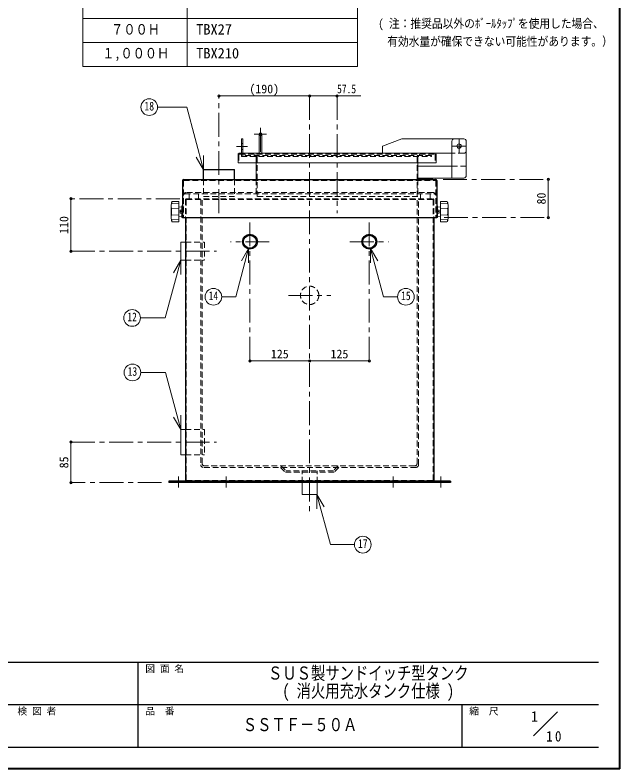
# Model space of a CAD drawing. Units: millimetres at full size, sheet at 1:10. Extents: x -2123 to 1927, y -1358 to 1452.
# Drawn here: x 660 to 1927, y -1358 to 222 of the extents above; entities that cross this region are included whole.
import ezdxf
from ezdxf.enums import TextEntityAlignment as Align

# ---------------------------------------------------------------- set-up
doc = ezdxf.new("R2010")
doc.units = ezdxf.units.MM
doc.header["$LTSCALE"] = 10
doc.header["$PDMODE"] = 32
doc.header["$PDSIZE"] = 5
doc.linetypes.add('CHAIN1', pattern=[8, 5, -1, 1, -1])
doc.linetypes.add('DASHED1', pattern=[1.8, 1.2, -0.6])
doc.layers.add('0-0', color=7, linetype='Continuous', lineweight=18)
doc.styles.add('ＭＳ ゴシック', font='')
doc.styles.get('ＭＳ ゴシック').set_extended_font_data('MS Gothic')

msp = doc.modelspace()

# ---------------------------------------------------------------- linework, layer by layer
at = {"layer": '0-0', "color": 1, "lineweight": 40}
for q in [(1927.2, 1451.91), (-2122.8, -1358.09)]:
    msp.add_line((1927.2, -1358.09), q, dxfattribs=at)
at = {"layer": '0-0', "color": 3}
for p, q in [((802.2, 114.41), (802.2, 464.41)), ((1377.2, 114.41), (1377.2, 464.41)), ((1020.95, 114.41), (1020.95, 414.41)), ((1377.2, 214.41), (802.2, 214.41)), ((1377.2, 164.41), (802.2, 164.41)), ((1377.2, 114.41), (802.2, 114.41))]:
    msp.add_line(p, q, dxfattribs=at)
at = {"layer": '0-0', "color": 4, "lineweight": 9}
for p, q in [((1277.2, 52.41), (1087.2, 52.41)), ((1384.7, 52.41), (1277.2, 52.41)), ((1430.2, -52.59), (1470.2, -37.59)), ((1470.2, -37.59), (1580.2, -37.59)), ((1430.2, -52.59), (1430.2, -67.59)), ((1540.2, -67.59), (1575.2, -67.59)), ((1165.2, -87.59), (1165.2, -122.59)), ((1504.2, -87.59), (1504.2, -122.59)), ((1504.2, -94.59), (1575.2, -94.59)), ((1575.2, -119.59), (1534.2, -119.59)), ((1777.2, -122.59), (1777.2, -202.59)), ((777.2, -163.09), (777.2, -273.09)), ((777.2, -673.09), (777.2, -758.09))]:
    msp.add_line(p, q, dxfattribs=at)
at = {"layer": '0-0', "color": 4, "linetype": 'CHAIN1', "lineweight": 9}
for p, q in [((1087.2, -193.09), (1087.2, 52.41)), ((1277.2, 52.41), (1277.2, -818.09)), ((1334.7, 52.41), (1334.7, -193.09)), ((1174.2, -14.59), (1174.2, -67.59)), ((1161.2, -27.59), (1187.2, -27.59)), ((1590.2, -39.09), (1590.2, -66.09)), ((1147.2, -53.59), (1124.2, -53.59)), ((1576.7, -52.59), (1603.7, -52.59)), ((1556.7, -122.59), (1777.2, -122.59)), ((1005.2, -163.09), (777.2, -163.09)), ((1558.7, -202.59), (1777.2, -202.59)), ((1152.2, -212.59), (1152.2, -503.09)), ((1402.2, -212.59), (1402.2, -503.09)), ((1192.7, -253.09), (1111.7, -253.09)), ((1361.7, -253.09), (1442.7, -253.09)), ((777.2, -273.09), (1082.2, -273.09)), ((1233, -365.59), (1321.4, -365.59)), ((777.2, -673.09), (1082.2, -673.09)), ((967.2, -758.09), (777.2, -758.09)), ((1002.2, -745.09), (1002.2, -768.09)), ((1102.2, -745.09), (1102.2, -768.09)), ((1452.2, -745.09), (1452.2, -768.09)), ((1552.2, -745.09), (1552.2, -768.09))]:
    msp.add_line(p, q, dxfattribs=at)
at = {"layer": '0-0'}
for p, q in [((1019.64, 28.91), (958.84, 28.91)), ((1054.77, -102.19), (1019.64, 28.91)), ((1171.2, -27.59), (1171.2, -67.59)), ((1177.2, -27.59), (1177.2, -67.59)), ((1134.2, -37.59), (1134.2, -67.59)), ((1575.2, -42.59), (1575.2, -119.59)), ((1600.2, -37.59), (1580.2, -37.59)), ((1605.2, -114.59), (1605.2, -42.59)), ((1054.77, -102.19), (1039.77, -76.21)), ((1054.77, -102.19), (1054.77, -72.19)), ((1127.2, -69.59), (1127.2, -87.59)), ((1540.2, -67.59), (1129.2, -67.59)), ((1600.2, -119.59), (1575.2, -119.59)), ((987.21, -178.32), (987.6, -170.94)), ((1003.2, -173.15), (988.65, -173.64)), ((1002.68, -168.62), (989.53, -169.05)), ((1003.2, -211.05), (1003.2, -169.12)), ((1551.2, -211.05), (1551.2, -169.12)), ((1551.2, -173.15), (1565.75, -173.64)), ((1551.71, -168.62), (1564.86, -169.05)), ((1567.18, -178.32), (1566.8, -170.94)), ((987.2, -201.32), (987.2, -178.85)), ((1003.2, -183.23), (988.65, -182.75)), ((1008.74, -180.55), (1003.2, -180.09)), ((1005.95, -187.74), (1005.95, -192.44)), ((1006.57, -187.09), (1009.2, -187.09)), ((1009.2, -177.59), (1010.7, -177.59)), ((1545.2, -177.59), (1543.7, -177.59)), ((1545.2, -177.59), (1545.2, -202.59)), ((1547.82, -187.09), (1545.2, -187.09)), ((1545.66, -180.55), (1551.2, -180.09)), ((1548.45, -187.74), (1548.45, -192.44)), ((1551.2, -183.23), (1565.75, -182.75)), ((1567.2, -201.32), (1567.2, -178.85)), ((987.21, -201.85), (987.6, -209.23)), ((1003.2, -196.94), (988.65, -197.43)), ((1008.74, -199.62), (1003.2, -200.09)), ((1006.57, -190.09), (1009.2, -190.09)), ((1006.57, -193.09), (1009.2, -193.09)), ((1543.7, -202.59), (1545.2, -202.59)), ((1547.82, -190.09), (1545.2, -190.09)), ((1547.82, -193.09), (1545.2, -193.09)), ((1545.66, -199.62), (1551.2, -200.09)), ((1551.2, -196.94), (1565.75, -197.43)), ((1567.18, -201.85), (1566.8, -209.23)), ((1003.2, -207.02), (988.65, -206.54)), ((1002.68, -211.55), (989.53, -211.13)), ((1551.2, -207.02), (1565.75, -206.54)), ((1551.71, -211.55), (1564.86, -211.13)), ((1007.2, -254.09), (1017.2, -254.09)), ((1007.2, -292.09), (1007.2, -254.09)), ((1149.45, -267.35), (1122.34, -368.51)), ((1149.45, -267.35), (1134.45, -293.33)), ((1149.45, -267.35), (1149.45, -297.35)), ((1404.95, -267.35), (1419.95, -293.33)), ((1404.95, -267.35), (1404.95, -297.35)), ((1404.95, -267.35), (1432.06, -368.51)), ((1007.21, -292.07), (992.21, -318.05)), ((1007.2, -292.09), (1017.2, -292.09)), ((1007.21, -292.07), (1007.21, -322.07)), ((1093.09, -368.51), (1122.34, -368.51)), ((1461.3, -368.51), (1432.06, -368.51)), ((975.19, -527.12), (923.52, -527.12)), ((1007.2, -646.59), (975.19, -527.12)), ((1007.2, -646.59), (992.2, -620.61)), ((1007.2, -646.59), (1007.2, -616.59)), ((1007.2, -646.59), (1017.2, -646.59)), ((1007.2, -646.59), (1007.2, -699.59)), ((1007.2, -699.59), (1017.2, -699.59)), ((1261.7, -783.09), (1261.7, -758.09)), ((1292.7, -783.09), (1292.7, -758.09)), ((1292.7, -783.09), (1261.7, -783.09)), ((1292.56, -782.94), (1307.56, -808.92)), ((1292.56, -782.94), (1292.56, -812.94)), ((1292.56, -782.94), (1320.73, -888.05)), ((1371.08, -888.05), (1320.73, -888.05)), ((1745.98, -1288.59), (1796.48, -1238.09))]:
    msp.add_line(p, q, dxfattribs=at)
at = {"layer": '0-0', "color": 4, "linetype": 'DASHED1', "lineweight": 9}
for p, q in [((1137.2, -47.59), (1134.2, -47.59)), ((1137.2, -59.59), (1134.2, -59.59)), ((1129.2, -70.59), (1129.2, -87.59)), ((1130.2, -69.59), (1539.2, -69.59)), ((1130.95, -69.59), (1130.95, -67.59)), ((1134.2, -67.59), (1134.2, -74.59)), ((1134.2, -74.59), (1532.2, -74.59)), ((1137.2, -67.59), (1137.2, -74.59)), ((1532.2, -72.59), (1137.2, -72.59)), ((1140.45, -69.59), (1140.45, -67.59)), ((1142.2, -69.59), (1142.2, -72.59)), ((1162.2, -69.59), (1162.2, -72.59)), ((1165.2, -87.59), (1165.2, -75.59)), ((1167.2, -74.59), (1167.2, -158.09)), ((1502.2, -74.59), (1502.2, -158.09)), ((1504.2, -87.59), (1504.2, -75.59)), ((1507.2, -69.59), (1507.2, -72.59)), ((1527.2, -69.59), (1527.2, -72.59)), ((1532.2, -72.59), (1532.2, -74.59)), ((1540.2, -70.59), (1540.2, -87.59)), ((1600.2, -67.59), (1575.2, -67.59)), ((1575.2, -94.59), (1605.2, -94.59)), ((1165.2, -122.59), (1165.2, -158.09)), ((1504.2, -122.59), (1504.2, -158.09)), ((1044.7, -163.09), (1044.7, -153.09)), ((1509.7, -163.09), (1509.7, -153.09)), ((1504.2, -158.09), (1165.2, -158.09)), ((1017.2, -254.09), (1056.2, -254.09)), ((1057.2, -254.09), (1057.2, -292.09)), ((1017.2, -292.09), (1056.2, -292.09)), ((1017.2, -646.59), (1057.2, -646.59)), ((1057.2, -646.59), (1057.2, -699.59)), ((1017.2, -699.59), (1057.2, -699.59)), ((1215.96, -726.09), (1225.96, -736.09)), ((1217.2, -723.09), (1227.2, -733.09)), ((1337.2, -723.09), (1327.2, -733.09)), ((1338.44, -726.09), (1328.44, -736.09)), ((1328.44, -736.09), (1225.96, -736.09)), ((1327.2, -733.09), (1227.2, -733.09)), ((1261.7, -758.09), (1261.7, -733.09)), ((1292.7, -758.09), (1292.7, -733.09)), ((995.2, -755.09), (995.2, -758.09)), ((1009.2, -755.09), (1009.2, -758.09)), ((1545.2, -755.09), (1545.2, -758.09)), ((1559.2, -755.09), (1559.2, -758.09))]:
    msp.add_line(p, q, dxfattribs=at)
at = {"layer": '0-0', "color": 5, "lineweight": 25}
for p, q in [((1119.7, -122.59), (1119.7, -102.09)), ((1010.7, -124.59), (1010.7, -202.59)), ((1012.7, -122.59), (1541.7, -122.59)), ((1543.7, -124.59), (1543.7, -202.59)), ((1010.7, -202.59), (1543.7, -202.59)), ((1017.2, -202.59), (1017.2, -753.59)), ((1537.2, -202.59), (1537.2, -753.59)), ((982.2, -755.09), (982.2, -758.09)), ((1572.2, -755.09), (982.2, -755.09)), ((1572.2, -758.09), (982.2, -758.09)), ((1572.2, -755.09), (1572.2, -758.09))]:
    msp.add_line(p, q, dxfattribs=at)
at = {"layer": '0-0', "linetype": 'DASHED1'}
for p, q in [((1012.7, -125.59), (1012.7, -202.59)), ((1013.7, -124.59), (1540.7, -124.59)), ((1119.7, -122.59), (1119.7, -158.09)), ((1541.7, -125.59), (1541.7, -202.59)), ((1015.7, -153.09), (1538.7, -153.09)), ((1535.7, -150.09), (1018.7, -150.09)), ((1024.7, -163.09), (1024.7, -153.09)), ((1529.7, -163.09), (1529.7, -153.09)), ((1017.2, -164.59), (1017.2, -202.59)), ((1018.7, -163.09), (1535.7, -163.09)), ((1018.7, -165.34), (1018.7, -752.84)), ((1019.45, -164.59), (1534.95, -164.59)), ((1049.2, -164.59), (1049.2, -721.09)), ((1052.2, -718.09), (1052.2, -163.09)), ((1502.2, -718.09), (1502.2, -163.09)), ((1505.2, -721.09), (1505.2, -164.59)), ((1535.7, -165.34), (1535.7, -752.84)), ((1537.2, -164.59), (1537.2, -202.59)), ((1500.2, -726.09), (1054.2, -726.09)), ((1497.2, -723.09), (1057.2, -723.09)), ((1534.95, -753.59), (1019.45, -753.59)), ((1037.2, -753.59), (1037.2, -755.09)), ((1095.2, -755.09), (1095.2, -758.09)), ((1109.2, -755.09), (1109.2, -758.09)), ((1445.2, -755.09), (1445.2, -758.09)), ((1459.2, -755.09), (1459.2, -758.09)), ((1517.2, -753.59), (1517.2, -755.09))]:
    msp.add_line(p, q, dxfattribs=at)
at = {"layer": '0-0', "color": 6, "lineweight": 25}
for p, q in [((-2077.8, -1134.52), (1882.2, -1134.52)), ((917.91, -1313.09), (917.91, -1134.52)), ((1882.2, -1223.8), (-153.52, -1223.8)), ((1596.48, -1313.09), (1596.48, -1223.8)), ((1882.2, -1313.09), (-2077.8, -1313.09))]:
    msp.add_line(p, q, dxfattribs=at)
at = {"layer": '0-0'}
for points in [[(1134.2, -37.59), (1137.2, -37.59), (1137.2, -67.59)], [(1542.2, -69.59), (1542.2, -87.59), (1127.2, -87.59)], [(1009.2, -177.59), (1009.2, -202.59), (1010.7, -202.59)], [(1007.21, -292.07), (974.82, -412.96), (922.82, -412.96)]]:
    msp.add_lwpolyline(points, dxfattribs=at)
at = {"layer": '0-0', "color": 5, "lineweight": 25}
for points in [[(1054.7, -122.59), (1054.7, -102.09), (1119.7, -102.09)], [(1504.2, -119.59), (1534.2, -119.59), (1534.2, -122.59)]]:
    msp.add_lwpolyline(points, dxfattribs=at)
at = {"layer": '0-0', "linetype": 'DASHED1'}
msp.add_lwpolyline([(1054.7, -122.59), (1054.7, -158.09), (1119.7, -158.09)], dxfattribs=at)
at = {"layer": '0-0', "color": 4, "lineweight": 9}
msp.add_lwpolyline([(1152.2, -503.09), (1277.2, -503.09), (1402.2, -503.09)], dxfattribs=at)
at = {"layer": '0-0'}
for centre, radius in [((941.34, 28.91), 17.5), ((1590.2, -52.59), 4.5), ((1075.59, -368.51), 17.5), ((1478.8, -368.51), 17.5), ((905.32, -412.96), 17.5), ((906.02, -527.12), 17.5), ((1388.58, -888.05), 17.5)]:
    msp.add_circle(centre, radius, dxfattribs=at)
at = {"layer": '0-0', "color": 5, "lineweight": 25}
for centre, radius in [((1152.2, -253.09), 15.5), ((1152.2, -253.09), 13.6), ((1402.2, -253.09), 15.5), ((1402.2, -253.09), 13.6)]:
    msp.add_circle(centre, radius, dxfattribs=at)
at = {"layer": '0-0', "color": 4, "linetype": 'DASHED1', "lineweight": 9}
msp.add_circle((1277.2, -365.59), 19.2, dxfattribs=at)
at = {"layer": '0-0'}
for centre, radius, start, end in [((1174.2, -27.59), 3, 360, 180), ((1580.2, -42.59), 5, 90, 180), ((1600.2, -42.59), 5, 0, 90), ((1129.2, -69.59), 2, 90, 180), ((1540.2, -69.59), 2, 0, 90), ((1600.2, -114.59), 5, 270, 0), ((989.6, -171.05), 2, 91.84585, 176.98087), ((990.27, -170.58), 2.07, 141.26695, 176.97243), ((998.16, -170.66), 9.96, 178.90936, 197.37998), ((1002.7, -169.12), 0.5, 0, 91.84585), ((1551.7, -169.12), 0.5, 88.15415, 180), ((1564.8, -171.05), 2, 3.01913, 88.15415), ((1556.24, -170.66), 9.96, 342.62002, 1.09064), ((1564.13, -170.58), 2.07, 3.02757, 38.73305), ((997.2, -178.85), 10, 176.98087, 180), ((1042.04, -190.09), 54.34, 172.70127, 187.29873), ((988.63, -183.25), 0.5, 88.09085, 172.70127), ((1008.05, -188.59), 2.11, 134.62454, 225.37546), ((1007.52, -188.62), 1.79, 121.62812, 150.75937), ((1008.7, -181.05), 0.5, 0, 85.23636), ((1545.7, -181.05), 0.5, 94.76364, 180), ((1546.88, -188.62), 1.79, 29.24063, 58.37188), ((1546.34, -188.59), 2.11, 314.62454, 45.37546), ((1565.76, -183.25), 0.5, 7.29873, 91.90915), ((1512.36, -190.09), 54.34, 352.70127, 7.29873), ((1557.2, -178.85), 10, 0, 3.01913), ((997.2, -201.32), 10, 180, 183.01913), ((988.63, -196.93), 0.5, 187.29873, 271.90915), ((1008.05, -191.59), 2.11, 134.62454, 225.37546), ((1007.52, -191.56), 1.79, 209.24063, 238.37188), ((1008.7, -199.13), 0.5, 274.76364, 0), ((1545.7, -199.13), 0.5, 180, 265.23636), ((1546.34, -191.59), 2.11, 314.62454, 45.37546), ((1546.88, -191.56), 1.79, 301.62812, 330.75937), ((1565.76, -196.93), 0.5, 268.09085, 352.70127), ((1557.2, -201.32), 10, 356.98087, 0), ((989.6, -209.13), 2, 183.01913, 268.15415), ((998.16, -209.51), 9.96, 162.62002, 181.09064), ((990.27, -209.59), 2.07, 183.02757, 218.73305), ((1002.7, -211.05), 0.5, 268.15415, 0), ((1551.7, -211.05), 0.5, 180, 271.84585), ((1564.8, -209.13), 2, 271.84585, 356.98087), ((1556.24, -209.51), 9.96, 358.90936, 17.37998), ((1564.13, -209.59), 2.07, 321.26695, 356.97243)]:
    msp.add_arc(centre, radius, start, end, dxfattribs=at)
at = {"layer": '0-0', "color": 4, "linetype": 'DASHED1', "lineweight": 9}
for centre, radius, start, end in [((1174.2, -27.59), 3, 180, 0), ((1600.2, -62.59), 5, 270, 0), ((1130.2, -70.59), 1, 90, 180), ((1164.2, -75.59), 1, 0, 90), ((1165.2, -74.59), 2, 0, 90), ((1504.2, -74.59), 2, 90, 180), ((1505.2, -75.59), 1, 90, 180), ((1539.2, -70.59), 1, 0, 90)]:
    msp.add_arc(centre, radius, start, end, dxfattribs=at)
at = {"layer": '0-0', "color": 5, "lineweight": 25}
for centre, radius, start, end in [((1012.7, -124.59), 2, 90, 180), ((1541.7, -124.59), 2, 0, 90), ((1018.7, -753.59), 1.5, 180, 270), ((1535.7, -753.59), 1.5, 270, 0)]:
    msp.add_arc(centre, radius, start, end, dxfattribs=at)
at = {"layer": '0-0', "linetype": 'DASHED1'}
for centre, radius, start, end in [((1013.7, -125.59), 1, 90, 180), ((1540.7, -125.59), 1, 0, 90), ((1018.7, -156.09), 6, 90, 180), ((1015.7, -156.09), 3, 90, 180), ((1535.7, -156.09), 6, 0, 90), ((1538.7, -156.09), 3, 0, 90), ((1018.7, -164.59), 1.5, 90, 180), ((1019.45, -165.34), 0.75, 90, 180), ((1534.95, -165.34), 0.75, 0, 90), ((1535.7, -164.59), 1.5, 0, 90), ((1054.2, -721.09), 5, 180, 270), ((1057.2, -718.09), 5, 180, 270), ((1497.2, -718.09), 5, 270, 0), ((1500.2, -721.09), 5, 270, 0), ((1019.45, -752.84), 0.75, 180, 270), ((1534.95, -752.84), 0.75, 270, 0)]:
    msp.add_arc(centre, radius, start, end, dxfattribs=at)
at = {"layer": '0-0', "color": 1}
for p in [(1087.2, 52.41), (1277.2, 52.41), (1334.7, 52.41), (1777.2, -122.59), (777.2, -163.09), (1777.2, -202.59), (777.2, -273.09), (1152.2, -503.09), (1277.2, -503.09), (1402.2, -503.09), (777.2, -673.09), (777.2, -758.09)]:
    msp.add_point(p, dxfattribs=at)

# ---------------------------------------------------------------- texts
at = {"layer": '0-0', "style": 'ＭＳ ゴシック'}
for s, height, width, p in [('( 注：推奨品以外のﾎﾞｰﾙﾀｯﾌﾟを使用した場合、', 18.33, 0.9, (1420.95, 189.41)), ('７００Ｈ', 21.99, 0.85, (861.57, 174.41)), ('有効水量が確保できない可能性があります。）', 18.33, 0.9, (1439.7, 151.91)), ('１,０００Ｈ', 21.99, 0.85, (842.82, 124.41)), ('57.5', 18.33, 0.8, (1334.7, 52.41)), ('18', 18.33, 0.8, (931.34, 16.41)), ('14', 18.33, 0.8, (1065.59, -381.01)), ('15', 18.33, 0.8, (1468.8, -381.01)), ('12', 18.33, 0.8, (895.32, -425.46)), ('13', 18.33, 0.8, (896.02, -539.62)), ('17', 18.33, 0.8, (1378.58, -900.55)), ('ＳＵＳ製サンドイッチ型タンク', 27.49, 0.8, (1190.06, -1179.16)), ('( 消火用充水タンク仕様 )', 27.49, 0.8, (1220.06, -1216.66)), ('ＳＳＴＦ－５０Ａ', 27.49, 0.8, (1137.2, -1287.19))]:
    msp.add_text(s, height=height, dxfattribs=dict(at, width=width)).set_placement(p, align=Align.BOTTOM_LEFT)
for s, height, p in [('TBX27', 21.99, (1039.7, 174.41)), ('TBX210', 21.99, (1039.7, 124.41)), ('(190)', 18.33, (1150.95, 52.41)), ('125', 18.33, (1195.95, -503.09)), ('125', 18.33, (1320.95, -503.09)), ('図 面 名', 14.66, (932.91, -1159.52)), ('検 図 者', 14.66, (665.06, -1248.8)), ('品\u3000番', 14.66, (932.91, -1248.8)), ('縮\u3000尺', 14.66, (1611.48, -1248.8)), ('1', 21.99, (1740.9, -1265.61))]:
    msp.add_text(s, height=height, dxfattribs=at).set_placement(p, align=Align.BOTTOM_LEFT)
for s, p in [('80', (1777.2, -175.09)), ('110', (777.2, -236.84)), ('85', (777.2, -728.09))]:
    msp.add_text(s, height=18.33, rotation=90, dxfattribs=at).set_placement(p, align=Align.BOTTOM_LEFT)
at = {"layer": '0-0', "insert": (1772.87, -1300.99), "char_height": 21.99, "attachment_point": 7, "style": 'ＭＳ ゴシック'}
msp.add_mtext('\\T1.36;\\W0.9;10', dxfattribs=at)

doc.saveas('drawing.dxf')
